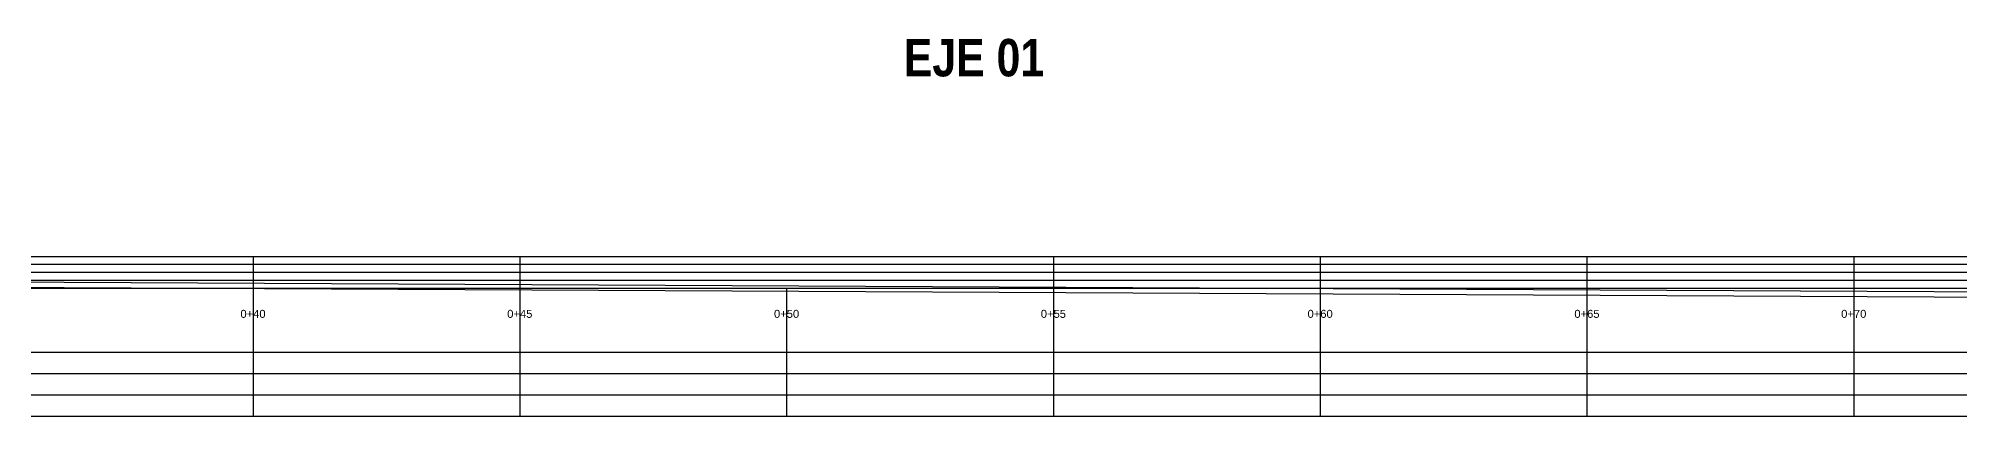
# Model space of a CAD drawing. Header units: millimetres. Extents: x 2085 to 2236, y 1365 to 1444.
# Drawn here: x 2124.33 to 2160.34, y 1436.86 to 1443.95 of the extents above; entities that cross this region are included whole.
import ezdxf
from ezdxf.enums import TextEntityAlignment as Align

# ---------------------------------------------------------------- set-up
doc = ezdxf.new("R2010")
doc.units = ezdxf.units.MM
doc.layers.add('A-AREA-IDEN', color=7, linetype='Continuous', lineweight=5)
doc.layers.add('CUNETAS', color=5, linetype='Continuous', lineweight=0)
doc.layers.add('GRID_TEXT', color=7, linetype='Continuous')
doc.styles.add('MtXpl_Arial_Narrow', font='ARIALNB.TTF')
doc.styles.get("Standard").update_dxf_attribs({"font": 'arial.ttf'})

msp = doc.modelspace()

# ---------------------------------------------------------------- linework, layer by layer
at = {"color": 9, "lineweight": -3}
for p, q in [((2128.352, 1439.863), (2128.352, 1439.263)), ((2133.352, 1439.863), (2133.352, 1439.263)), ((2143.352, 1439.863), (2143.352, 1439.263)), ((2148.351, 1439.863), (2148.351, 1439.263)), ((2153.352, 1439.863), (2153.352, 1439.263)), ((2158.352, 1439.863), (2158.352, 1439.263)), ((2202.652, 1439.713), (2086.845, 1439.713)), ((2202.652, 1439.563), (2086.845, 1439.563)), ((2202.652, 1439.413), (2086.845, 1439.413)), ((2202.652, 1439.263), (2086.845, 1439.263)), ((2128.352, 1439.263), (2128.352, 1436.863)), ((2133.352, 1439.263), (2133.352, 1436.863)), ((2138.352, 1439.263), (2138.352, 1436.863)), ((2143.352, 1439.263), (2143.352, 1436.863)), ((2148.351, 1439.263), (2148.351, 1436.863)), ((2153.352, 1439.263), (2153.352, 1436.863)), ((2158.352, 1439.263), (2158.352, 1436.863)), ((2202.651, 1438.063), (2086.845, 1438.063)), ((2202.651, 1437.663), (2086.845, 1437.663)), ((2202.651, 1437.263), (2086.845, 1437.263)), ((2202.651, 1436.863), (2086.845, 1436.863))]:
    msp.add_line(p, q, dxfattribs=at)
at = {"color": 6, "lineweight": 30}
for p, q in [((2088.352, 1439.563), (2202.652, 1438.992)), ((2088.351, 1439.463), (2202.651, 1438.892))]:
    msp.add_line(p, q, dxfattribs=at)
at = {"layer": 'CUNETAS', "color": 5, "lineweight": 30}
msp.add_line((2107.552, 1439.863), (2165.652, 1439.863), dxfattribs=at)

# ---------------------------------------------------------------- texts
at = {"layer": 'A-AREA-IDEN', "insert": (2140.549, 1443.938), "char_height": 0.7, "width": 3.18716, "attachment_point": 1, "style": 'MtXpl_Arial_Narrow'}
msp.add_mtext('EJE 01', dxfattribs=at)
at = {"layer": 'GRID_TEXT', "color": 7, "lineweight": -3}
for s, p in [('0+40', (2128.352, 1438.863)), ('0+45', (2133.352, 1438.863)), ('0+50', (2138.352, 1438.863)), ('0+55', (2143.352, 1438.863)), ('0+60', (2148.351, 1438.863)), ('0+65', (2153.352, 1438.863)), ('0+70', (2158.352, 1438.863))]:
    msp.add_text(s, height=0.15, dxfattribs=at).set_placement(p, align=Align.TOP_CENTER)

doc.saveas('drawing.dxf')
